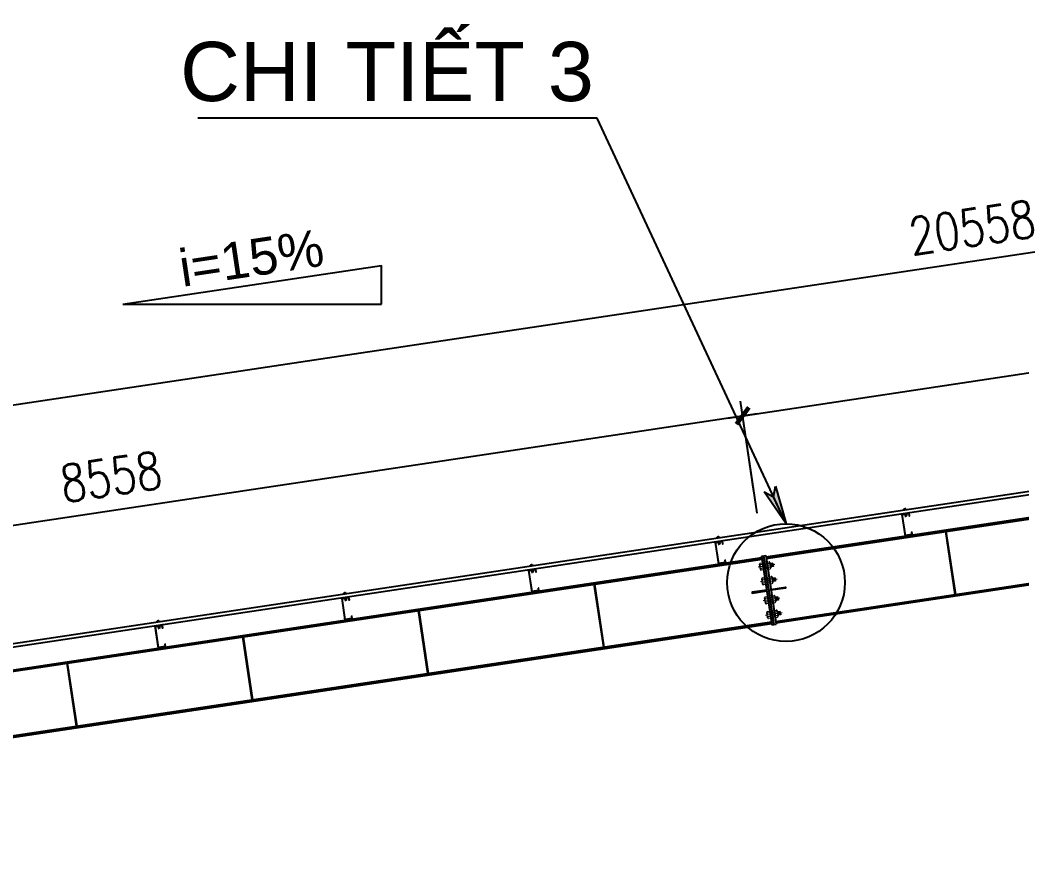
# Model space of a CAD drawing. Header units: inches. Extents: x 651127 to 1529722, y 768575 to 1021311.
# Drawn here: x 1016449 to 1023215, y 879893 to 885519 of the extents above; entities that cross this region are included whole.
import ezdxf
from ezdxf.enums import TextEntityAlignment as Align

# ---------------------------------------------------------------- set-up
doc = ezdxf.new("R2010")
doc.units = ezdxf.units.IN
doc.header["$LTSCALE"] = 1000
doc.header["$MEASUREMENT"] = 0
doc.linetypes.add('CENTER2', pattern=[1.125, 0.75, -0.125, 0.125, -0.125])
doc.layers.get('DEFPOINTS').update_dxf_attribs({"color": 8, "lineweight": 9})
for name, color, linetype in [('DWGshare.com_12', 51, 'Continuous'), ('DWGshare.com_14', 7, 'Continuous'), ('DWGshare.com_16', 2, 'Continuous'), ('DWGshare.com_19', 136, 'Continuous'), ('DWGshare.com_2', 147, 'Continuous'), ('DWGshare.com_32', 253, 'Continuous'), ('DWGshare.com_34', 1, 'Continuous'), ('DWGshare.com_35', 9, 'Continuous'), ('DWGshare.com_39', 143, 'Continuous')]:
    doc.layers.add(name, color=color, linetype=linetype)
doc.layers.add('DWGshare.com_20', color=115, linetype='Continuous', lineweight=20)
doc.styles.add('DWGshare.com_4', font='romans.shx', dxfattribs={"width": 0.8})
doc.styles.add('DWGshare.com_6', font='VHELVEN.TTF')
doc.dimstyles.new('DWGshare.com_1', dxfattribs={"dimscale": 100, "dimtxt": 2.5, "dimasz": 1, "dimexe": 1, "dimexo": 1.5, "dimgap": 1, "dimtad": 1, "dimdec": 0, "dimzin": 0, "dimdsep": 46, "dimtxsty": 'DWGshare.com_4', "dimblk": 'DWGshare.com_1', "dimcen": 1.5, "dimdle": 1, "dimclrd": 256, "dimclre": 256, "dimclrt": 7, "dimadec": 0, "dimazin": 0, "dimtfac": 1, "dimtdec": 0, "dimtix": 1, "dimtmove": 2, "dimatfit": 3, "dimfxl": 1, "dimtolj": 1, "dimtzin": 0, "dimarcsym": 0})
doc.dimstyles.new('DWGshare.com_4', dxfattribs={"dimscale": 100, "dimtxt": 2.5, "dimasz": 2, "dimexe": 1, "dimexo": 1.5, "dimgap": 1, "dimtad": 1, "dimdec": 0, "dimlfac": 0.5, "dimzin": 0, "dimdsep": 46, "dimtxsty": 'DWGshare.com_4', "dimblk": 'DWGshare.com_6', "dimcen": 1.5, "dimdle": 1, "dimclrd": 256, "dimclre": 256, "dimclrt": 7, "dimadec": 0, "dimazin": 0, "dimtfac": 1, "dimtdec": 0, "dimtix": 1, "dimtmove": 2, "dimatfit": 3, "dimldrblk": 'DWGshare.com_6', "dimfxl": 1, "dimtolj": 1, "dimtzin": 0, "dimarcsym": 0})

# ---------------------------------------------------------------- blocks, each defined once
blk = doc.blocks.new('DWGshare.com_1')
at = {"color": 0, "linetype": 'ByBlock', "const_width": 0.3}
blk.add_lwpolyline([(-0.5, -0.5), (0.5, 0.5)], dxfattribs=at)
blk = doc.blocks.new('*D238')
at = {"layer": 'DEFPOINTS', "color": 0, "transparency": 16777216}
for p in [(1033076.5, 885420.2), (1033338.9, 883670.7), (1013008.3, 880621.1)]:
    blk.add_point(p, dxfattribs=at)
at = {"layer": 'DWGshare.com_2', "lineweight": -2, "transparency": 16777216}
for p, q in [((1033316.6, 883819), (1033061.6, 885519.1)), ((1012647, 882355.8), (1033175.3, 885435.1)), ((1012986.1, 880769.4), (1012731.1, 882469.6))]:
    blk.add_line(p, q, dxfattribs=at)
at = {"layer": 'DWGshare.com_2', "lineweight": -2, "transparency": 16777216, "xscale": 100, "yscale": 100, "zscale": 100}
for p, rotation in [((1033076.5, 885420.2), 8.530765609948356), ((1012745.9, 882370.7), 188.5307656099484)]:
    blk.add_blockref('DWGshare.com_1', p, dxfattribs=dict(at, rotation=rotation))
at = {"layer": 'DWGshare.com_2', "color": 7, "transparency": 16777216, "insert": (1022877.8, 884118), "char_height": 250, "attachment_point": 5, "rotation": 8.53077, "style": 'DWGshare.com_4'}
blk.add_mtext('\\A1;20558', dxfattribs=at)
blk = doc.blocks.new('*D263')
at = {"layer": 'DEFPOINTS', "color": 0, "transparency": 16777216}
for p in [(1021328.4, 882845.9), (1021427.2, 882187.3), (1012986.1, 880769.4)]:
    blk.add_point(p, dxfattribs=at)
at = {"layer": 'DWGshare.com_2', "lineweight": -2, "transparency": 16777216}
for p, q in [((1021404.9, 882335.6), (1021313.5, 882944.8)), ((1012766.2, 881561.5), (1021427.3, 882860.7)), ((1012963.8, 880917.8), (1012850.2, 881675.3))]:
    blk.add_line(p, q, dxfattribs=at)
at = {"layer": 'DWGshare.com_2', "lineweight": -2, "transparency": 16777216, "xscale": 100, "yscale": 100, "zscale": 100}
for p, rotation in [((1021328.4, 882845.9), 8.53076561066674), ((1012865, 881576.4), 188.5307656106667)]:
    blk.add_blockref('DWGshare.com_1', p, dxfattribs=dict(at, rotation=rotation))
at = {"layer": 'DWGshare.com_2', "color": 7, "transparency": 16777216, "insert": (1017063.3, 882433.6), "char_height": 250, "attachment_point": 5, "rotation": 8.53077, "style": 'DWGshare.com_4'}
blk.add_mtext('\\A1;8558', dxfattribs=at)
blk = doc.blocks.new('*D264')
at = {"layer": 'DEFPOINTS', "color": 0, "transparency": 16777216}
for p in [(1033195.6, 884625.9), (1033337.4, 883680.6), (1021449.4, 882038.9)]:
    blk.add_point(p, dxfattribs=at)
at = {"layer": 'DWGshare.com_2', "lineweight": -2, "transparency": 16777216}
for p, q in [((1033315.2, 883828.9), (1033180.8, 884724.8)), ((1021229.5, 882831), (1033294.5, 884640.8)), ((1021427.2, 882187.3), (1021313.5, 882944.8))]:
    blk.add_line(p, q, dxfattribs=at)
at = {"layer": 'DWGshare.com_2', "lineweight": -2, "transparency": 16777216, "xscale": 100, "yscale": 100, "zscale": 100}
for p, rotation in [((1033195.6, 884625.9), 8.53076561066674), ((1021328.4, 882845.9), 188.5307656106667)]:
    blk.add_blockref('DWGshare.com_1', p, dxfattribs=dict(at, rotation=rotation))
at = {"layer": 'DWGshare.com_2', "color": 7, "transparency": 16777216, "insert": (1027228.6, 883958.4), "char_height": 250, "attachment_point": 5, "rotation": 8.53077, "style": 'DWGshare.com_4'}
blk.add_mtext('\\A1;12000', dxfattribs=at)
blk = doc.blocks.new('DWGshare.com_6')
at = {"linetype": 'CENTER2'}
blk.add_hatch(color=256, dxfattribs=at).paths.add_polyline_path([(-1.296, 0.216), (-1, 0), (-1.296, -0.216), (0, 0)])
blk.add_line((0, 0), (-1, 0), dxfattribs=at)
blk.add_lwpolyline([(-1.296, 0.216), (0, 0), (-1.296, -0.216), (-1, 0), (-1.296, 0.216)], dxfattribs=at)

msp = doc.modelspace()

# ---------------------------------------------------------------- linework, layer by layer
at = {"layer": 'DWGshare.com_12'}
for p, q in [((1021485.5, 881892.7), (1033325, 883668.6)), ((1021487, 881882.8), (1033326.5, 883658.7)), ((1021550.8, 881457.5), (1033390.3, 883233.5)), ((1021552.3, 881447.6), (1033391.8, 883223.6)), ((1022697.4, 882064.3), (1022761.2, 881639.1)), ((1022701.4, 882064.9), (1022765.2, 881639.7)), ((1021456.3, 881898.4), (1021484, 881902.5)), ((1021456.3, 881898.4), (1021526, 881433.6)), ((1021470.2, 881900.5), (1021539.9, 881435.7)), ((1021484, 881902.5), (1021553.7, 881437.7)), ((1013022.2, 880623.2), (1021457.8, 881888.5)), ((1013023.7, 880613.3), (1021459.3, 881878.6)), ((1020324, 881708.3), (1020387.8, 881283.1)), ((1020328, 881708.9), (1020391.7, 881283.7)), ((1019137.3, 881530.3), (1019201.1, 881105.1)), ((1019141.2, 881530.9), (1019205, 881105.7)), ((1013087.5, 880188), (1021523.1, 881453.4)), ((1013088.9, 880178.1), (1021524.6, 881443.5)), ((1021526, 881433.6), (1021553.7, 881437.7)), ((1017950.5, 881352.3), (1018014.3, 880927.1)), ((1017954.5, 881352.9), (1018018.3, 880927.7)), ((1016763.8, 881174.3), (1016827.6, 880749.1)), ((1016767.8, 881174.9), (1016831.6, 880749.6))]:
    msp.add_line(p, q, dxfattribs=at)
for points in [[(1021518.4, 881673.1), (1021617.3, 881687.9), (1021618.2, 881682), (1021519.3, 881667.2)], [(1021490.7, 881669), (1021391.8, 881654.1), (1021392.7, 881648.2), (1021491.6, 881663)]]:
    msp.add_lwpolyline(points, close=True, dxfattribs=at)
at = {"layer": 'DWGshare.com_19'}
for p, q in [((1017142.1, 883599.6), (1018890.6, 883861.9)), ((1018890.6, 883599.6), (1018890.6, 883861.9)), ((1017142.1, 883599.6), (1018890.6, 883599.6))]:
    msp.add_line(p, q, dxfattribs=at)
at = {"layer": 'DWGshare.com_20'}
for p, q in [((1021545.7, 881841), (1021433.3, 881824.2)), ((1021448.3, 881807.7), (1021442.8, 881844.3)), ((1021447.4, 881850.5), (1021461, 881852.6)), ((1021508.4, 881847.6), (1021449.2, 881838.7)), ((1021511.9, 881823.8), (1021452.7, 881814.9)), ((1021462.2, 881858.9), (1021460.1, 881858.6)), ((1021460.1, 881858.6), (1021469, 881799.1)), ((1021471.2, 881799.4), (1021462.2, 881858.9)), ((1021489.9, 881863.1), (1021492.1, 881863.4)), ((1021498.9, 881803.6), (1021489.9, 881863.1)), ((1021492.1, 881863.4), (1021501, 881803.9)), ((1021493, 881857.4), (1021506.6, 881859.4)), ((1021512.8, 881854.8), (1021518.3, 881818.2)), ((1021532.8, 881851.2), (1021513.8, 881848.4)), ((1021536.3, 881827.5), (1021517.3, 881824.6)), ((1021518.3, 881849), (1021521.8, 881825.3)), ((1021524.2, 881849.9), (1021527.8, 881826.2)), ((1021528.8, 881850.6), (1021532.4, 881826.9)), ((1021532.8, 881851.2), (1021536.3, 881827.5)), ((1021468.1, 881805.1), (1021454.5, 881803.1)), ((1021462.2, 881751.6), (1021475.8, 881753.7)), ((1021471.2, 881799.4), (1021469, 881799.1)), ((1021477.1, 881760), (1021474.9, 881759.7)), ((1021474.9, 881759.7), (1021483.8, 881700.2)), ((1021486, 881700.5), (1021477.1, 881760)), ((1021498.9, 881803.6), (1021501, 881803.9)), ((1021500.1, 881809.9), (1021513.7, 881812)), ((1021504.8, 881764.2), (1021506.9, 881764.5)), ((1021513.7, 881704.7), (1021504.8, 881764.2)), ((1021506.9, 881764.5), (1021515.9, 881705)), ((1021507.8, 881758.5), (1021521.4, 881760.5)), ((1021527.6, 881755.9), (1021533.1, 881719.3)), ((1021560.6, 881742.1), (1021448.1, 881725.3)), ((1021463.2, 881708.8), (1021457.6, 881745.4)), ((1021523.2, 881748.7), (1021464, 881739.8)), ((1021526.8, 881724.9), (1021467.6, 881716)), ((1021482.9, 881706.2), (1021469.4, 881704.2)), ((1021486, 881700.5), (1021483.8, 881700.2)), ((1021513.7, 881704.7), (1021515.9, 881705)), ((1021515, 881711), (1021528.5, 881713.1)), ((1021547.6, 881752.3), (1021528.6, 881749.5)), ((1021551.1, 881728.6), (1021532.2, 881725.7)), ((1021533.1, 881750.1), (1021536.7, 881726.4)), ((1021539, 881751), (1021542.6, 881727.3)), ((1021543.6, 881751.7), (1021547.2, 881728)), ((1021547.6, 881752.3), (1021551.1, 881728.6)), ((1021481.5, 881623.1), (1021495.1, 881625.1)), ((1021542.5, 881620.1), (1021483.3, 881611.2)), ((1021496.4, 881631.5), (1021494.2, 881631.1)), ((1021494.2, 881631.1), (1021503.1, 881571.6)), ((1021505.3, 881572), (1021496.4, 881631.5)), ((1021524.1, 881635.6), (1021526.2, 881635.9)), ((1021533, 881576.1), (1021524.1, 881635.6)), ((1021526.2, 881635.9), (1021535.1, 881576.4)), ((1021527.1, 881629.9), (1021540.7, 881632)), ((1021546.9, 881627.4), (1021552.4, 881590.7)), ((1021566.9, 881623.8), (1021547.9, 881620.9)), ((1021552.4, 881621.6), (1021555.9, 881597.8)), ((1021558.3, 881622.5), (1021561.9, 881598.7)), ((1021562.9, 881623.2), (1021566.5, 881599.4)), ((1021566.9, 881623.8), (1021570.4, 881600)), ((1021579.9, 881613.6), (1021467.4, 881596.7)), ((1021482.4, 881580.2), (1021476.9, 881616.9)), ((1021546.1, 881596.4), (1021486.9, 881587.5)), ((1021502.2, 881577.7), (1021488.6, 881575.6)), ((1021505.3, 881572), (1021503.1, 881571.6)), ((1021533, 881576.1), (1021535.1, 881576.4)), ((1021534.2, 881582.5), (1021547.8, 881584.5)), ((1021570.4, 881600), (1021551.4, 881597.2)), ((1021594.7, 881514.7), (1021482.2, 881497.8)), ((1021497.3, 881481.3), (1021491.8, 881518)), ((1021496.4, 881524.2), (1021509.9, 881526.2)), ((1021557.3, 881521.2), (1021498.1, 881512.3)), ((1021560.9, 881497.5), (1021501.7, 881488.6)), ((1021511.2, 881532.6), (1021509, 881532.2)), ((1021509, 881532.2), (1021518, 881472.7)), ((1021520.1, 881473.1), (1021511.2, 881532.6)), ((1021538.9, 881536.7), (1021541, 881537)), ((1021547.8, 881477.2), (1021538.9, 881536.7)), ((1021541, 881537), (1021550, 881477.5)), ((1021542, 881531), (1021555.5, 881533.1)), ((1021549.1, 881483.6), (1021562.7, 881485.6)), ((1021561.7, 881528.5), (1021567.2, 881491.8)), ((1021581.7, 881524.9), (1021562.7, 881522)), ((1021585.3, 881501.1), (1021566.3, 881498.3)), ((1021567.2, 881522.7), (1021570.8, 881499)), ((1021573.2, 881523.6), (1021576.7, 881499.8)), ((1021577.7, 881524.3), (1021581.3, 881500.5)), ((1021581.7, 881524.9), (1021585.3, 881501.1)), ((1021517.1, 881478.8), (1021503.5, 881476.7)), ((1021520.1, 881473.1), (1021518, 881472.7)), ((1021547.8, 881477.2), (1021550, 881477.5))]:
    msp.add_line(p, q, dxfattribs=at)
for centre, start, end in [((1021448.2, 881845.1), 98.53077, 188.53077), ((1021448.4, 881844.1), 188.53077, 278.53077), ((1021450, 881833.3), 98.53077, 188.53077), ((1021507.4, 881854), 8.53077, 98.53077), ((1021507.6, 881852.9), 278.53077, 8.53077), ((1021509.2, 881842.2), 8.53077, 98.53077), ((1021511.1, 881829.2), 278.53077, 8.53077), ((1021512.7, 881818.4), 8.53077, 98.53077), ((1021451.9, 881820.3), 188.53077, 278.53077), ((1021453.5, 881809.5), 98.53077, 188.53077), ((1021453.7, 881808.5), 188.53077, 278.53077), ((1021512.9, 881817.3), 278.53077, 8.53077), ((1021522.2, 881755.1), 8.53077, 98.53077), ((1021522.4, 881754.1), 278.53077, 8.53077), ((1021463, 881746.3), 98.53077, 188.53077), ((1021463.2, 881745.2), 188.53077, 278.53077), ((1021464.8, 881734.4), 98.53077, 188.53077), ((1021466.8, 881721.4), 188.53077, 278.53077), ((1021468.4, 881710.7), 98.53077, 188.53077), ((1021468.5, 881709.6), 188.53077, 278.53077), ((1021524, 881743.3), 8.53077, 98.53077), ((1021526, 881730.3), 278.53077, 8.53077), ((1021527.6, 881719.5), 8.53077, 98.53077), ((1021527.7, 881718.5), 278.53077, 8.53077), ((1021482.3, 881617.7), 98.53077, 188.53077), ((1021541.5, 881626.6), 8.53077, 98.53077), ((1021541.7, 881625.5), 278.53077, 8.53077), ((1021543.3, 881614.7), 8.53077, 98.53077), ((1021482.5, 881616.6), 188.53077, 278.53077), ((1021484.1, 881605.8), 98.53077, 188.53077), ((1021486, 881592.9), 188.53077, 278.53077), ((1021487.7, 881582.1), 98.53077, 188.53077), ((1021487.8, 881581), 188.53077, 278.53077), ((1021545.2, 881601.8), 278.53077, 8.53077), ((1021546.9, 881591), 8.53077, 98.53077), ((1021547, 881589.9), 278.53077, 8.53077), ((1021497.2, 881518.8), 98.53077, 188.53077), ((1021497.3, 881517.7), 188.53077, 278.53077), ((1021498.9, 881506.9), 98.53077, 188.53077), ((1021500.9, 881494), 188.53077, 278.53077), ((1021502.5, 881483.2), 98.53077, 188.53077), ((1021556.4, 881527.7), 8.53077, 98.53077), ((1021556.5, 881526.6), 278.53077, 8.53077), ((1021558.1, 881515.8), 8.53077, 98.53077), ((1021560.1, 881502.9), 278.53077, 8.53077), ((1021561.7, 881492.1), 8.53077, 98.53077), ((1021561.9, 881491), 278.53077, 8.53077), ((1021502.7, 881482.1), 188.53077, 278.53077)]:
    msp.add_arc(centre, 5.45, start, end, dxfattribs=at)
at = {"layer": 'DWGshare.com_32', "ltscale": 0.9}
for points in [[(1022469, 882060.4), (1022471.5, 882043.6), (1022428, 882037.1), (1022406.6, 882179.5), (1022450.2, 882186), (1022452.7, 882169.2), (1022455.6, 882169.6), (1022452.7, 882189.4), (1022403.2, 882182), (1022425.5, 882033.7), (1022474.9, 882041.1), (1022472, 882060.9)], [(1021208.1, 881871.3), (1021210.6, 881854.5), (1021167.1, 881847.9), (1021145.8, 881990.3), (1021189.3, 881996.9), (1021191.8, 881980.1), (1021194.8, 881980.5), (1021191.8, 882000.3), (1021142.3, 881992.9), (1021164.6, 881844.5), (1021214, 881851.9), (1021211.1, 881871.7)], [(1019947.2, 881682.1), (1019949.7, 881665.3), (1019906.2, 881658.8), (1019884.9, 881801.2), (1019928.4, 881807.7), (1019930.9, 881790.9), (1019933.9, 881791.4), (1019930.9, 881811.1), (1019881.4, 881803.7), (1019903.7, 881655.4), (1019953.1, 881662.8), (1019950.2, 881682.6)], [(1018686.3, 881493), (1018688.8, 881476.2), (1018645.3, 881469.7), (1018624, 881612.1), (1018667.5, 881618.6), (1018670, 881601.8), (1018673, 881602.2), (1018670, 881622), (1018620.6, 881614.6), (1018642.8, 881466.3), (1018692.3, 881473.7), (1018689.3, 881493.5)], [(1017425.4, 881303.9), (1017427.9, 881287.1), (1017384.4, 881280.5), (1017363.1, 881422.9), (1017406.6, 881429.5), (1017409.1, 881412.7), (1017412.1, 881413.1), (1017409.1, 881432.9), (1017359.7, 881425.5), (1017381.9, 881277.1), (1017431.4, 881284.5), (1017428.4, 881304.3)]]:
    msp.add_lwpolyline(points, close=True, dxfattribs=at)
at = {"layer": 'DWGshare.com_34', "ltscale": 100}
msp.add_circle((1021621.5, 881719.3), 397.4, dxfattribs=at)
at = {"layer": 'DWGshare.com_35'}
for p, q in [((1022431.1, 882212.5), (1022417.1, 882210.4)), ((1022417.2, 882209.6), (1022417.1, 882210.4)), ((1022417.9, 882210.5), (1022417.2, 882215.2)), ((1022431.2, 882211.7), (1022417.2, 882209.6)), ((1022418.7, 882216.1), (1022427.9, 882217.5)), ((1022429.6, 882211.2), (1022418.9, 882209.6)), ((1022418.9, 882209.9), (1022418.9, 882209.6)), ((1022420.5, 882215.7), (1022421.2, 882211)), ((1022432.9, 882182.9), (1022424.3, 882180)), ((1022424.3, 882182), (1022424.7, 882181.6)), ((1022424.3, 882180), (1022424.9, 882180.8)), ((1022424.3, 882180), (1022425.1, 882179.4)), ((1022433.3, 882180.7), (1022424.6, 882177.8)), ((1022424.6, 882177.8), (1022425.2, 882178.6)), ((1022424.6, 882177.8), (1022425.4, 882177.2)), ((1022424.7, 882181.6), (1022424.9, 882180.8)), ((1022430.4, 882182.9), (1022424.9, 882180.8)), ((1022432.3, 882182.1), (1022425.1, 882179.4)), ((1022425.1, 882179.4), (1022425.2, 882178.6)), ((1022432.4, 882181.3), (1022425.2, 882178.6)), ((1022432.7, 882179.9), (1022425.4, 882177.2)), ((1022425.4, 882177.2), (1022426.8, 882168.2)), ((1022426.3, 882216.5), (1022427, 882211.9)), ((1022426.8, 882168.2), (1022431.1, 882165)), ((1022429.6, 882217), (1022430.3, 882212.4)), ((1022429.6, 882211.5), (1022429.6, 882211.2)), ((1022431.1, 882212.5), (1022431.2, 882211.7)), ((1022431.7, 882177.9), (1022431.1, 882165)), ((1022434.2, 882169.3), (1022431.1, 882165)), ((1022433, 882169.1), (1022431.1, 882165)), ((1022431.7, 882177.9), (1022432.8, 882178.8)), ((1022433.3, 882178.5), (1022431.7, 882177.9)), ((1022431.7, 882177.9), (1022432.9, 882178)), ((1022431.7, 882177.9), (1022433, 882169.1)), ((1022432.9, 882182.9), (1022432.3, 882182.1)), ((1022432.3, 882182.1), (1022432.4, 882181.3)), ((1022433.3, 882180.7), (1022432.4, 882181.3)), ((1022432.9, 882182.9), (1022432.5, 882183.2)), ((1022433.3, 882180.7), (1022432.7, 882179.9)), ((1022432.7, 882179.9), (1022432.8, 882178.8)), ((1022433.3, 882178.5), (1022432.8, 882178.8)), ((1022433.3, 882178.5), (1022432.9, 882178)), ((1022432.9, 882178), (1022434.2, 882169.3)), ((1022434.2, 882169.3), (1022433, 882169.1)), ((1021157, 882021.4), (1021156.3, 882026)), ((1021157.8, 882027), (1021167, 882028.3)), ((1021159.6, 882026.5), (1021160.3, 882021.9)), ((1021165.4, 882027.4), (1021166.1, 882022.7)), ((1021168.7, 882027.9), (1021169.4, 882023.2)), ((1021170.2, 882023.3), (1021156.2, 882021.3)), ((1021156.3, 882020.5), (1021156.2, 882021.3)), ((1021170.3, 882022.6), (1021156.3, 882020.5)), ((1021168.7, 882022.1), (1021158, 882020.5)), ((1021158, 882020.8), (1021158, 882020.5)), ((1021172, 881993.8), (1021163.4, 881990.9)), ((1021163.4, 881992.8), (1021163.9, 881992.5)), ((1021163.4, 881990.9), (1021164, 881991.7)), ((1021163.4, 881990.9), (1021164.2, 881990.3)), ((1021172.4, 881991.6), (1021163.7, 881988.6)), ((1021163.7, 881988.6), (1021164.3, 881989.5)), ((1021163.7, 881988.6), (1021164.5, 881988)), ((1021163.9, 881992.5), (1021164, 881991.7)), ((1021169.5, 881993.8), (1021164, 881991.7)), ((1021171.4, 881993), (1021164.2, 881990.3)), ((1021164.2, 881990.3), (1021164.3, 881989.5)), ((1021171.5, 881992.2), (1021164.3, 881989.5)), ((1021171.8, 881990.7), (1021164.5, 881988)), ((1021164.5, 881988), (1021165.9, 881979.1)), ((1021165.9, 881979.1), (1021170.2, 881975.9)), ((1021168.7, 882022.4), (1021168.7, 882022.1)), ((1021170.2, 882023.3), (1021170.3, 882022.6)), ((1021170.8, 881988.8), (1021170.2, 881975.9)), ((1021173.3, 881980.2), (1021170.2, 881975.9)), ((1021172.1, 881980), (1021170.2, 881975.9)), ((1021170.8, 881988.8), (1021171.9, 881989.7)), ((1021172.4, 881989.3), (1021170.8, 881988.8)), ((1021170.8, 881988.8), (1021172.1, 881980)), ((1021170.8, 881988.8), (1021172, 881988.8)), ((1021172, 881993.8), (1021171.4, 881993)), ((1021171.4, 881993), (1021171.5, 881992.2)), ((1021172.4, 881991.6), (1021171.5, 881992.2)), ((1021172, 881993.8), (1021171.6, 881994.1)), ((1021172.4, 881991.6), (1021171.8, 881990.7)), ((1021171.8, 881990.7), (1021171.9, 881989.7)), ((1021172.4, 881989.3), (1021171.9, 881989.7)), ((1021172.4, 881989.3), (1021172, 881988.8)), ((1021172, 881988.8), (1021173.3, 881980.2)), ((1021173.3, 881980.2), (1021172.1, 881980)), ((1019909.3, 881834.2), (1019895.3, 881832.1)), ((1019895.4, 881831.4), (1019895.3, 881832.1)), ((1019896.1, 881832.2), (1019895.4, 881836.9)), ((1019909.4, 881833.5), (1019895.4, 881831.4)), ((1019896.9, 881837.8), (1019906.1, 881839.2)), ((1019907.8, 881833), (1019897.1, 881831.4)), ((1019897.1, 881831.6), (1019897.1, 881831.4)), ((1019898.7, 881837.4), (1019899.4, 881832.7)), ((1019904.5, 881838.3), (1019905.2, 881833.6)), ((1019907.8, 881838.8), (1019908.5, 881834.1)), ((1019907.8, 881833.2), (1019907.8, 881833)), ((1019909.3, 881834.2), (1019909.4, 881833.5)), ((1019911.1, 881804.7), (1019902.5, 881801.7)), ((1019902.5, 881803.7), (1019903, 881803.4)), ((1019902.5, 881801.7), (1019903.1, 881802.6)), ((1019902.5, 881801.7), (1019903.3, 881801.1)), ((1019911.5, 881802.4), (1019902.8, 881799.5)), ((1019902.8, 881799.5), (1019903.4, 881800.3)), ((1019902.8, 881799.5), (1019903.6, 881798.9)), ((1019903, 881803.4), (1019903.1, 881802.6)), ((1019908.6, 881804.6), (1019903.1, 881802.6)), ((1019910.5, 881803.8), (1019903.3, 881801.1)), ((1019903.3, 881801.1), (1019903.4, 881800.3)), ((1019910.7, 881803), (1019903.4, 881800.3)), ((1019910.9, 881801.6), (1019903.6, 881798.9)), ((1019903.6, 881798.9), (1019905, 881789.9)), ((1019905, 881789.9), (1019909.3, 881786.7)), ((1019909.9, 881799.7), (1019909.3, 881786.7)), ((1019912.4, 881791), (1019909.3, 881786.7)), ((1019911.2, 881790.9), (1019909.3, 881786.7)), ((1019909.9, 881799.7), (1019911, 881800.6)), ((1019911.5, 881800.2), (1019909.9, 881799.7)), ((1019909.9, 881799.7), (1019911.2, 881790.9)), ((1019909.9, 881799.7), (1019911.2, 881799.7)), ((1019911.1, 881804.7), (1019910.5, 881803.8)), ((1019910.5, 881803.8), (1019910.7, 881803)), ((1019911.1, 881804.7), (1019910.7, 881804.9)), ((1019911.5, 881802.4), (1019910.7, 881803)), ((1019911.5, 881802.4), (1019910.9, 881801.6)), ((1019910.9, 881801.6), (1019911, 881800.6)), ((1019911.5, 881800.2), (1019911, 881800.6)), ((1019911.5, 881800.2), (1019911.2, 881799.7)), ((1019911.2, 881799.7), (1019912.4, 881791)), ((1019912.4, 881791), (1019911.2, 881790.9)), ((1018648.4, 881645.1), (1018634.4, 881643)), ((1018634.6, 881642.2), (1018634.4, 881643)), ((1018635.2, 881643.1), (1018634.5, 881647.8)), ((1018648.5, 881644.3), (1018634.6, 881642.2)), ((1018636, 881648.7), (1018645.2, 881650.1)), ((1018646.9, 881643.8), (1018636.2, 881642.2)), ((1018636.2, 881642.5), (1018636.2, 881642.2)), ((1018637.8, 881648.3), (1018638.5, 881643.6)), ((1018643.6, 881649.1), (1018644.3, 881644.5)), ((1018646.9, 881649.6), (1018647.6, 881645)), ((1018646.9, 881644.1), (1018646.9, 881643.8)), ((1018648.4, 881645.1), (1018648.5, 881644.3)), ((1018650.2, 881615.5), (1018641.6, 881612.6)), ((1018641.6, 881614.6), (1018642.1, 881614.2)), ((1018641.6, 881612.6), (1018642.2, 881613.4)), ((1018641.6, 881612.6), (1018642.4, 881612)), ((1018650.6, 881613.3), (1018641.9, 881610.4)), ((1018641.9, 881610.4), (1018642.5, 881611.2)), ((1018641.9, 881610.4), (1018642.7, 881609.8)), ((1018642.1, 881614.2), (1018642.2, 881613.4)), ((1018647.7, 881615.5), (1018642.2, 881613.4)), ((1018649.6, 881614.7), (1018642.4, 881612)), ((1018642.4, 881612), (1018642.5, 881611.2)), ((1018649.8, 881613.9), (1018642.5, 881611.2)), ((1018650, 881612.5), (1018642.7, 881609.8)), ((1018642.7, 881609.8), (1018644.1, 881600.8)), ((1018644.1, 881600.8), (1018648.4, 881597.6)), ((1018649, 881610.5), (1018648.4, 881597.6)), ((1018651.6, 881601.9), (1018648.4, 881597.6)), ((1018650.4, 881601.7), (1018648.4, 881597.6)), ((1018649, 881610.5), (1018650.1, 881611.4)), ((1018650.6, 881611.1), (1018649, 881610.5)), ((1018649, 881610.5), (1018650.3, 881610.6)), ((1018649, 881610.5), (1018650.4, 881601.7)), ((1018650.2, 881615.5), (1018649.6, 881614.7)), ((1018649.6, 881614.7), (1018649.8, 881613.9)), ((1018650.6, 881613.3), (1018649.8, 881613.9)), ((1018650.2, 881615.5), (1018649.9, 881615.8)), ((1018650.6, 881613.3), (1018650, 881612.5)), ((1018650, 881612.5), (1018650.1, 881611.4)), ((1018650.6, 881611.1), (1018650.1, 881611.4)), ((1018650.6, 881611.1), (1018650.3, 881610.6)), ((1018650.3, 881610.6), (1018651.6, 881601.9)), ((1018651.6, 881601.9), (1018650.4, 881601.7)), ((1017374.3, 881454), (1017373.6, 881458.6)), ((1017387.5, 881455.9), (1017373.6, 881453.8)), ((1017373.7, 881453.1), (1017373.6, 881453.8)), ((1017387.6, 881455.2), (1017373.7, 881453.1)), ((1017375.1, 881459.6), (1017384.3, 881460.9)), ((1017386, 881454.7), (1017375.3, 881453.1)), ((1017375.3, 881453.4), (1017375.3, 881453.1)), ((1017376.9, 881459.1), (1017377.6, 881454.5)), ((1017389.3, 881426.4), (1017380.7, 881423.5)), ((1017380.7, 881425.4), (1017381.2, 881425.1)), ((1017380.7, 881423.5), (1017381.3, 881424.3)), ((1017380.7, 881423.5), (1017381.5, 881422.9)), ((1017389.7, 881424.2), (1017381, 881421.2)), ((1017381, 881421.2), (1017381.6, 881422.1)), ((1017381, 881421.2), (1017381.8, 881420.6)), ((1017381.2, 881425.1), (1017381.3, 881424.3)), ((1017386.8, 881426.4), (1017381.3, 881424.3)), ((1017388.7, 881425.6), (1017381.5, 881422.9)), ((1017381.5, 881422.9), (1017381.6, 881422.1)), ((1017388.9, 881424.8), (1017381.6, 881422.1)), ((1017389.1, 881423.3), (1017381.8, 881420.6)), ((1017381.8, 881420.6), (1017383.2, 881411.7)), ((1017382.7, 881460), (1017383.4, 881455.3)), ((1017386, 881455), (1017386, 881454.7)), ((1017386.1, 881460.5), (1017386.8, 881455.8)), ((1017387.5, 881455.9), (1017387.6, 881455.2)), ((1017388.1, 881421.4), (1017387.5, 881408.5)), ((1017388.1, 881421.4), (1017389.2, 881422.3)), ((1017389.7, 881421.9), (1017388.1, 881421.4)), ((1017388.1, 881421.4), (1017389.5, 881412.6)), ((1017388.1, 881421.4), (1017389.4, 881421.4)), ((1017389.3, 881426.4), (1017388.7, 881425.6)), ((1017388.7, 881425.6), (1017388.9, 881424.8)), ((1017389.7, 881424.2), (1017388.9, 881424.8)), ((1017389.3, 881426.4), (1017389, 881426.7)), ((1017389.7, 881424.2), (1017389.1, 881423.3)), ((1017389.1, 881423.3), (1017389.2, 881422.3)), ((1017389.7, 881421.9), (1017389.2, 881422.3)), ((1017389.7, 881421.9), (1017389.4, 881421.4)), ((1017389.4, 881421.4), (1017390.7, 881412.8)), ((1017383.2, 881411.7), (1017387.5, 881408.5)), ((1017390.7, 881412.8), (1017387.5, 881408.5)), ((1017389.5, 881412.6), (1017387.5, 881408.5)), ((1017390.7, 881412.8), (1017389.5, 881412.6))]:
    msp.add_line(p, q, dxfattribs=at)
for centre, radius, start, end in [((1022419.1, 882213.8), 2.34, 53.04127, 144.02026), ((1022420.4, 882216.4), 2.703e-13, 312.87686, 306.74398), ((1022424.3, 882210.3), 6.58, 71.85233, 125.20921), ((1022428.2, 882215.2), 2.34, 53.04127, 144.02026), ((1021158.2, 882024.7), 2.34, 53.04127, 144.02026), ((1021159.5, 882027.2), 2.703e-13, 312.87686, 306.74398), ((1021163.4, 882021.2), 6.58, 71.85233, 125.20921), ((1021167.3, 882026), 2.34, 53.04127, 144.02026), ((1019897.3, 881835.5), 2.34, 53.04127, 144.02026), ((1019898.6, 881838.1), 2.703e-13, 312.87686, 306.74398), ((1019902.5, 881832), 6.58, 71.85233, 125.20921), ((1019906.4, 881836.9), 2.34, 53.04127, 144.02026), ((1018636.4, 881646.4), 2.34, 53.04127, 144.02026), ((1018637.7, 881649), 2.703e-13, 312.87686, 306.74398), ((1018641.6, 881642.9), 6.58, 71.85233, 125.20921), ((1018645.5, 881647.8), 2.34, 53.04127, 144.02026), ((1017375.5, 881457.3), 2.34, 53.04127, 144.02026), ((1017376.8, 881459.8), 2.703e-13, 312.87686, 306.74398), ((1017380.7, 881453.7), 6.58, 71.85233, 125.20921), ((1017384.6, 881458.6), 2.34, 53.04127, 144.02026)]:
    msp.add_arc(centre, radius, start, end, dxfattribs=at)
for points in [[(1022431.7, 882177.9), (1022431.3, 882178.2), (1022429.7, 882179.2), (1022426.5, 882177.3), (1022426, 882174.5), (1022426.1, 882172.9), (1022426.1, 882172.3)], [(1021170.8, 881988.8), (1021170.4, 881989.1), (1021168.8, 881990.1), (1021165.6, 881988.2), (1021165.1, 881985.3), (1021165.2, 881983.8), (1021165.2, 881983.2)], [(1019909.9, 881799.7), (1019909.5, 881799.9), (1019907.9, 881800.9), (1019904.7, 881799.1), (1019904.2, 881796.2), (1019904.3, 881794.7), (1019904.4, 881794.1)], [(1018649, 881610.5), (1018648.6, 881610.8), (1018647, 881611.8), (1018643.9, 881609.9), (1018643.3, 881607.1), (1018643.4, 881605.5), (1018643.5, 881604.9)], [(1017388.1, 881421.4), (1017387.7, 881421.7), (1017386.1, 881422.7), (1017383, 881420.8), (1017382.4, 881417.9), (1017382.5, 881416.4), (1017382.6, 881415.8)]]:
    msp.add_open_spline(points, degree=3, knots=[0, 0, 0, 0, 1.523162, 5.467541, 8.216002, 10.013892, 10.013892, 10.013892, 10.013892], dxfattribs=at)
at = {"layer": 'DWGshare.com_39'}
msp.add_lwpolyline([(1007140.2, 879917.8), (1038080.8, 884558.9), (1038084.5, 884534.2), (1007143.9, 879893.1)], close=True, dxfattribs=at)

# ---------------------------------------------------------------- texts
at = {"layer": 'DWGshare.com_14', "style": 'DWGshare.com_6'}
msp.add_text('CHI TIEÁT 3', height=400, dxfattribs=at).set_placement((1018926.8, 885229.3), align=Align.MIDDLE)
at = {"layer": 'DWGshare.com_16', "style": 'DWGshare.com_6'}
msp.add_text('i=15%', height=250, rotation=8.53077, dxfattribs=at).set_placement((1018010.2, 883917.6), align=Align.MIDDLE)

# ---------------------------------------------------------------- dimensions: what is measured, and where the dimension line sits
at = {"layer": 'DWGshare.com_2'}
dim = msp.add_aligned_dim(p1=(1013008.3, 880621.1), p2=(1033338.9, 883670.7), distance=1769.1, dimstyle='DWGshare.com_1', dxfattribs=at)
dim.commit()
dim.dimension.update_dxf_attribs({"geometry": '*D238', "text_midpoint": (1022877.8, 884118)})
for base, p1, p2, picture, middle in [((1033195.6, 884625.9), (1021449.4, 882038.9), (1033337.4, 883680.6), '*D264', (1027228.6, 883958.4)), ((1021328.4, 882845.9), (1012986.1, 880769.4), (1021427.2, 882187.3), '*D263', (1017063.3, 882433.6))]:
    dim = msp.add_linear_dim(base=base, p1=p1, p2=p2, angle=8.53077, dimstyle='DWGshare.com_1', dxfattribs=at)
    dim.commit()
    dim.dimension.update_dxf_attribs({"geometry": picture, "text_midpoint": middle})

# ---------------------------------------------------------------- leaders
msp.add_leader([(1021621.5, 882116.7), (1020345.4, 884856.8), (1017650.1, 884856.8)], dimstyle='DWGshare.com_4', dxfattribs=at)

doc.saveas('drawing.dxf')
